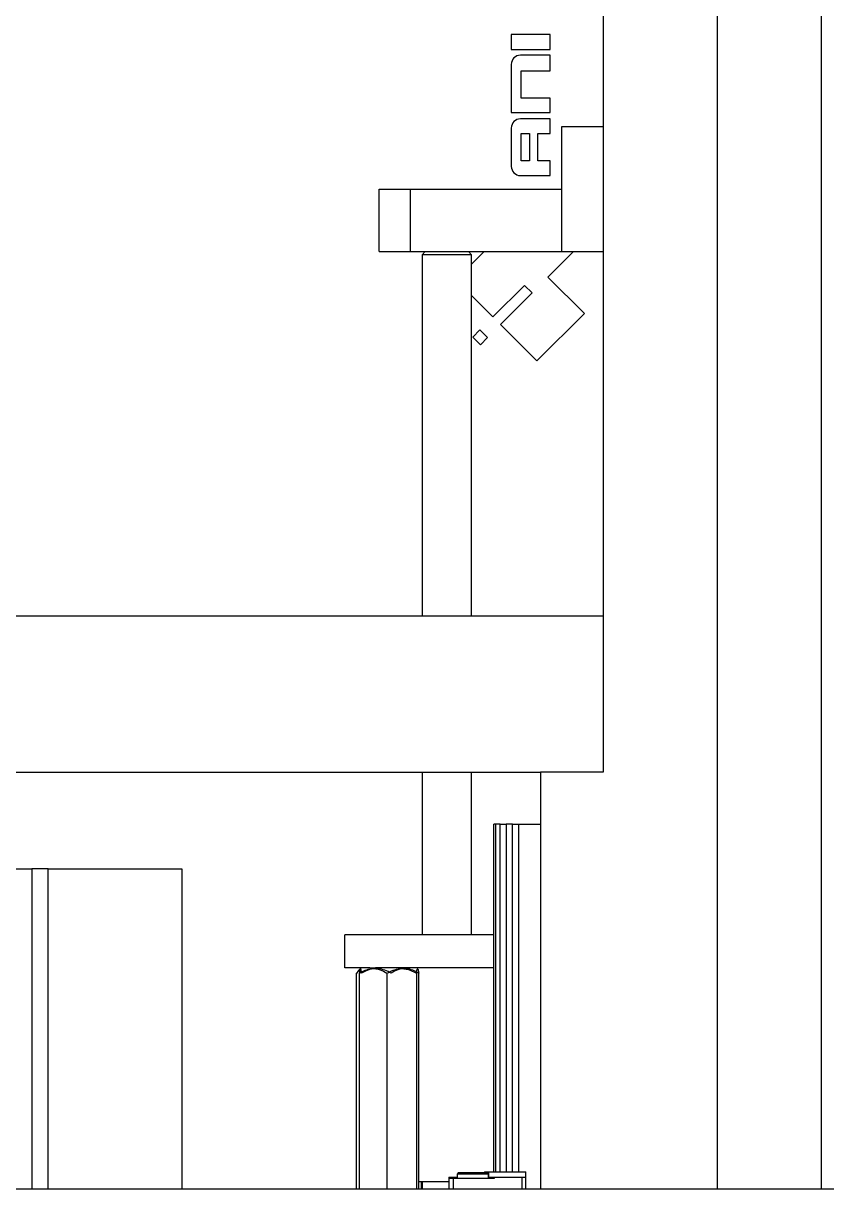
# Model space of a CAD drawing. Extents: x 500 to 100500, y -14500 to 21140.
# Drawn here: x 13763 to 13840.2, y -5560 to -5448.1 of the extents above; entities that cross this region are included whole.
import ezdxf

# ---------------------------------------------------------------- set-up
doc = ezdxf.new("R2010")
doc.units = 0
doc.linetypes.add('CENTER', pattern=[10.16, 6.35, -1.27, 1.27, -1.27])
doc.layers.get('0').update_dxf_attribs({"linetype": 'CONTINUOUS'})
doc.layers.add('Center', color=1, linetype='CENTER')

# ---------------------------------------------------------------- blocks, each defined once
blk = doc.blocks.new('KJVision R')
at = {"color": 2, "linetype": 'Continuous', "lineweight": 25}
for p, q in [((10251.9, -70710.14, 54.87), (10251.9, -70870.14, 54.87)), ((10262.9, -70910.14, 54.87), (10262.9, -70710.14, 54.87)), ((10272.9, -70910.14, 54.87), (10272.9, -70710.14, 54.87)), ((10243.09, -70799.28, 54.87), (10243.09, -70800.74, 54.87)), ((10246.81, -70799.28, 54.87), (10243.09, -70799.28, 54.87)), ((10246.81, -70800.74, 54.87), (10246.81, -70799.28, 54.87)), ((10243.09, -70800.74, 54.87), (10246.81, -70800.74, 54.87)), ((10246.81, -70801.27, 54.87), (10243.97, -70801.27, 54.87)), ((10246.81, -70802.76, 54.87), (10246.81, -70801.27, 54.87)), ((10243.09, -70802.15, 54.87), (10243.09, -70806.76, 54.87)), ((10244.03, -70802.76, 54.87), (10246.81, -70802.76, 54.87)), ((10244.03, -70805.41, 54.87), (10244.03, -70802.76, 54.87)), ((10246.81, -70805.41, 54.87), (10244.03, -70805.41, 54.87)), ((10246.81, -70806.76, 54.87), (10246.81, -70805.41, 54.87)), ((10243.09, -70806.76, 54.87), (10246.81, -70806.76, 54.87)), ((10246.81, -70807.39, 54.87), (10243.97, -70807.39, 54.87)), ((10246.81, -70808.8, 54.87), (10246.81, -70807.39, 54.87)), ((10243.09, -70808.27, 54.87), (10243.09, -70811.95, 54.87)), ((10244.03, -70808.8, 54.87), (10244.84, -70808.8, 54.87)), ((10244.03, -70811.43, 54.87), (10244.03, -70808.8, 54.87)), ((10244.84, -70808.8, 54.87), (10244.84, -70811.43, 54.87)), ((10245.63, -70808.8, 54.87), (10246.81, -70808.8, 54.87)), ((10245.63, -70811.43, 54.87), (10245.63, -70808.8, 54.87)), ((10247.9, -70808.14, 54.87), (10247.9, -70820.14, 54.87)), ((10251.9, -70808.14, 54.87), (10247.9, -70808.14, 54.87)), ((10244.84, -70811.43, 54.87), (10244.03, -70811.43, 54.87)), ((10246.81, -70811.43, 54.87), (10245.63, -70811.43, 54.87)), ((10246.81, -70812.83, 54.87), (10246.81, -70811.43, 54.87)), ((10243.97, -70812.83, 54.87), (10246.81, -70812.83, 54.87)), ((10230.4, -70820.14, 54.87), (10230.4, -70814.14, 54.87)), ((10230.4, -70814.14, 54.87), (10233.4, -70814.14, 54.87)), ((10233.4, -70820.14, 54.87), (10233.4, -70814.14, 54.87)), ((10233.4, -70814.14, 54.87), (10247.9, -70814.14, 54.87)), ((10230.4, -70820.14, 54.87), (10233.4, -70820.14, 54.87)), ((10233.4, -70820.14, 54.87), (10247.9, -70820.14, 54.87)), ((10234.82, -70820.14, 54.87), (10234.52, -70820.44, 54.87)), ((10234.52, -70820.44, 54.87), (10234.52, -70855.14, 54.87)), ((10239.28, -70820.44, 54.87), (10234.52, -70820.44, 54.87)), ((10239.28, -70820.44, 54.87), (10238.98, -70820.14, 54.87)), ((10240.48, -70820.14, 54.87), (10239.28, -70821.34, 54.87)), ((10239.28, -70855.14, 54.87), (10239.28, -70820.44, 54.87)), ((10246.61, -70822.59, 54.87), (10249.07, -70820.14, 54.87)), ((10247.9, -70820.14, 54.87), (10251.9, -70820.14, 54.87)), ((10250.11, -70826.09, 54.87), (10246.61, -70822.59, 54.87)), ((10239.28, -70824.36, 54.87), (10241.32, -70826.41, 54.87)), ((10241.32, -70826.41, 54.87), (10244.36, -70823.38, 54.87)), ((10245.09, -70824.11, 54.87), (10242.06, -70827.15, 54.87)), ((10244.36, -70823.38, 54.87), (10245.09, -70824.11, 54.87)), ((10245.55, -70830.64, 54.87), (10250.11, -70826.09, 54.87)), ((10240.08, -70827.66, 54.87), (10239.39, -70828.34, 54.87)), ((10240.81, -70828.39, 54.87), (10240.08, -70827.66, 54.87)), ((10242.06, -70827.15, 54.87), (10245.55, -70830.64, 54.87)), ((10239.39, -70828.34, 54.87), (10240.12, -70829.08, 54.87)), ((10240.12, -70829.08, 54.87), (10240.81, -70828.39, 54.87)), ((10251.9, -70855.14, 54.87), (10150.94, -70855.14, 54.87)), ((10068.9, -70870.14, 54.87), (10245.9, -70870.14, 54.87)), ((10234.52, -70870.14, 54.87), (10234.52, -70885.75, 54.87)), ((10239.28, -70885.75, 54.87), (10239.28, -70870.14, 54.87)), ((10245.9, -70870.14, 54.87), (10245.9, -70910.14, 54.87)), ((10251.9, -70870.14, 54.87), (10245.9, -70870.14, 54.87)), ((10241.4, -70908.53, 54.87), (10241.4, -70875.14, 54.87)), ((10241.6, -70875.14, 54.87), (10241.4, -70875.14, 54.87)), ((10241.6, -70908.53, 54.87), (10241.6, -70875.14, 54.87)), ((10242.01, -70875.14, 54.87), (10241.6, -70875.14, 54.87)), ((10242.01, -70908.53, 54.87), (10242.01, -70875.14, 54.87)), ((10242.01, -70875.14, 54.87), (10242.6, -70875.14, 54.87)), ((10242.6, -70875.14, 54.87), (10242.6, -70908.53, 54.87)), ((10243.2, -70875.14, 54.87), (10242.6, -70875.14, 54.87)), ((10243.2, -70908.53, 54.87), (10243.2, -70875.14, 54.87)), ((10243.2, -70875.14, 54.87), (10243.78, -70875.14, 54.87)), ((10243.78, -70875.14, 54.87), (10243.78, -70908.53, 54.87)), ((10243.78, -70875.14, 54.87), (10245.9, -70875.14, 54.87)), ((10174.76, -70879.43, 54.87), (10197.01, -70879.43, 54.87)), ((10197.01, -70879.43, 54.87), (10197.01, -70910.14, 54.87)), ((10198.59, -70879.43, 54.87), (10197.01, -70879.43, 54.87)), ((10198.59, -70910.14, 54.87), (10198.59, -70879.43, 54.87)), ((10198.59, -70879.43, 54.87), (10211.43, -70879.43, 54.87)), ((10211.43, -70879.43, 54.87), (10211.43, -70910.14, 54.87)), ((10227.1, -70888.93, 54.87), (10227.1, -70885.75, 54.87)), ((10229.51, -70885.75, 54.87), (10227.1, -70885.75, 54.87)), ((10230.04, -70885.75, 54.87), (10229.51, -70885.75, 54.87)), ((10234.95, -70885.75, 54.87), (10230.04, -70885.75, 54.87)), ((10241.4, -70885.75, 54.87), (10234.95, -70885.75, 54.87)), ((10229.51, -70888.93, 54.87), (10227.1, -70888.93, 54.87)), ((10228.4, -70889.21, 54.87), (10228.2, -70889.43, 54.87)), ((10228.2, -70889.43, 54.87), (10228.34, -70889.36, 54.87)), ((10228.66, -70888.93, 54.87), (10228.39, -70889.2, 54.87)), ((10229.51, -70888.93, 54.87), (10230.04, -70888.93, 54.87)), ((10234.95, -70888.93, 54.87), (10230.04, -70888.93, 54.87)), ((10241.4, -70888.93, 54.87), (10234.95, -70888.93, 54.87)), ((10228.2, -70910.14, 54.87), (10228.2, -70889.43, 54.87)), ((10228.49, -70910.14, 54.87), (10228.49, -70889.43, 54.87)), ((10231.13, -70889.43, 54.87), (10231.13, -70910.14, 54.87)), ((10233.98, -70889.43, 54.87), (10233.98, -70910.14, 54.87)), ((10234.19, -70910.14, 54.87), (10234.19, -70889.43, 54.87)), ((10234.19, -70909.44, 54.87), (10237.1, -70909.44, 54.87)), ((10234.47, -70910.14, 54.87), (10234.47, -70909.44, 54.87)), ((10234.52, -70909.44, 54.87), (10234.52, -70910.14, 54.87)), ((10237.1, -70909.03, 54.87), (10237.1, -70909.13, 54.87)), ((10237.1, -70909.03, 54.87), (10237.9, -70909.03, 54.87)), ((10237.1, -70909.13, 54.87), (10237.1, -70910.14, 54.87)), ((10237.1, -70909.13, 54.87), (10237.5, -70909.13, 54.87)), ((10237.5, -70909.13, 54.87), (10237.5, -70910.14, 54.87)), ((10237.5, -70909.13, 54.87), (10241.47, -70909.13, 54.87)), ((10238, -70908.63, 54.87), (10237.9, -70908.73, 54.87)), ((10237.9, -70908.73, 54.87), (10237.9, -70909.13, 54.87)), ((10239.4, -70908.73, 54.87), (10237.9, -70908.73, 54.87)), ((10237.9, -70909.13, 54.87), (10237.9, -70909.03, 54.87)), ((10239.4, -70908.63, 54.87), (10238, -70908.63, 54.87)), ((10240.8, -70908.63, 54.87), (10239.4, -70908.63, 54.87)), ((10240.9, -70908.73, 54.87), (10239.4, -70908.73, 54.87)), ((10240.5, -70908.53, 54.87), (10240.5, -70908.63, 54.87)), ((10240.5, -70908.53, 54.87), (10240.9, -70908.53, 54.87)), ((10240.9, -70908.73, 54.87), (10240.8, -70908.63, 54.87)), ((10240.9, -70908.53, 54.87), (10240.9, -70909.03, 54.87)), ((10240.9, -70908.53, 54.87), (10244.5, -70908.53, 54.87)), ((10240.9, -70909.13, 54.87), (10240.9, -70908.73, 54.87)), ((10240.9, -70909.03, 54.87), (10241.47, -70909.03, 54.87)), ((10241.47, -70909.13, 54.87), (10241.47, -70909.03, 54.87)), ((10241.47, -70909.03, 54.87), (10244.1, -70909.03, 54.87)), ((10244.1, -70909.03, 54.87), (10244.1, -70910.14, 54.87)), ((10244.1, -70909.03, 54.87), (10244.5, -70909.03, 54.87)), ((10244.5, -70909.03, 54.87), (10244.5, -70908.53, 54.87)), ((10244.5, -70910.14, 54.87), (10244.5, -70909.03, 54.87)), ((9976.9, -70910.14, 54.87), (10360.9, -70910.14, 54.87))]:
    blk.add_line(p, q, dxfattribs=at)
for centre, start, end in [((10243.97, -70802.15, 54.87), 90, 180), ((10243.97, -70808.27, 54.87), 90, 180), ((10243.97, -70811.95, 54.87), 180, 270)]:
    blk.add_arc(centre, 0.879, start, end, dxfattribs=at)
for points, knots in [([(10228.49, -70889.43, 54.87), (10228.87, -70889.24, 54.87), (10229.51, -70888.92, 54.87), (10230.45, -70889.06, 54.87), (10230.92, -70889.31, 54.87), (10231.13, -70889.43, 54.87)], [0, 0, 0, 0, 0.4391393, 0.7513851, 1, 1, 1, 1]), ([(10228.7, -70889.43, 54.87), (10228.67, -70889.24, 54.87), (10228.62, -70888.92, 54.87), (10228.54, -70889.06, 54.87), (10228.51, -70889.31, 54.87), (10228.49, -70889.43, 54.87)], [0, 0, 0, 0, 0.439139, 0.751385, 1, 1, 1, 1]), ([(10231.55, -70889.43, 54.87), (10231.14, -70889.24, 54.87), (10230.68, -70889.02, 54.87), (10229.88, -70888.99, 54.87), (10229.32, -70889.1, 54.87), (10228.87, -70889.34, 54.87), (10228.7, -70889.43, 54.87)], [0, 0, 0, 0, 0.438932, 0.499325, 0.802051, 1, 1, 1, 1]), ([(10231.13, -70889.43, 54.87), (10231.54, -70889.24, 54.87), (10232, -70889.02, 54.87), (10232.79, -70888.99, 54.87), (10233.35, -70889.1, 54.87), (10233.8, -70889.34, 54.87), (10233.98, -70889.43, 54.87)], [0, 0, 0, 0, 0.438932, 0.499325, 0.802051, 1, 1, 1, 1]), ([(10234.19, -70889.43, 54.87), (10233.81, -70889.24, 54.87), (10233.16, -70888.92, 54.87), (10232.22, -70889.06, 54.87), (10231.75, -70889.31, 54.87), (10231.55, -70889.43, 54.87)], [0, 0, 0, 0, 0.439139, 0.751385, 1, 1, 1, 1]), ([(10233.98, -70889.43, 54.87), (10234.01, -70889.24, 54.87), (10234.06, -70888.92, 54.87), (10234.13, -70889.06, 54.87), (10234.17, -70889.31, 54.87), (10234.19, -70889.43, 54.87)], [0, 0, 0, 0, 0.439139, 0.751385, 1, 1, 1, 1])]:
    blk.add_open_spline(points, degree=3, knots=knots, dxfattribs=at)

msp = doc.modelspace()

# ---------------------------------------------------------------- block references
at = {"layer": 'Center'}
msp.add_blockref('KJVision R', (3566.82, 65350.1, -194.4), dxfattribs=at)

doc.saveas('drawing.dxf')
